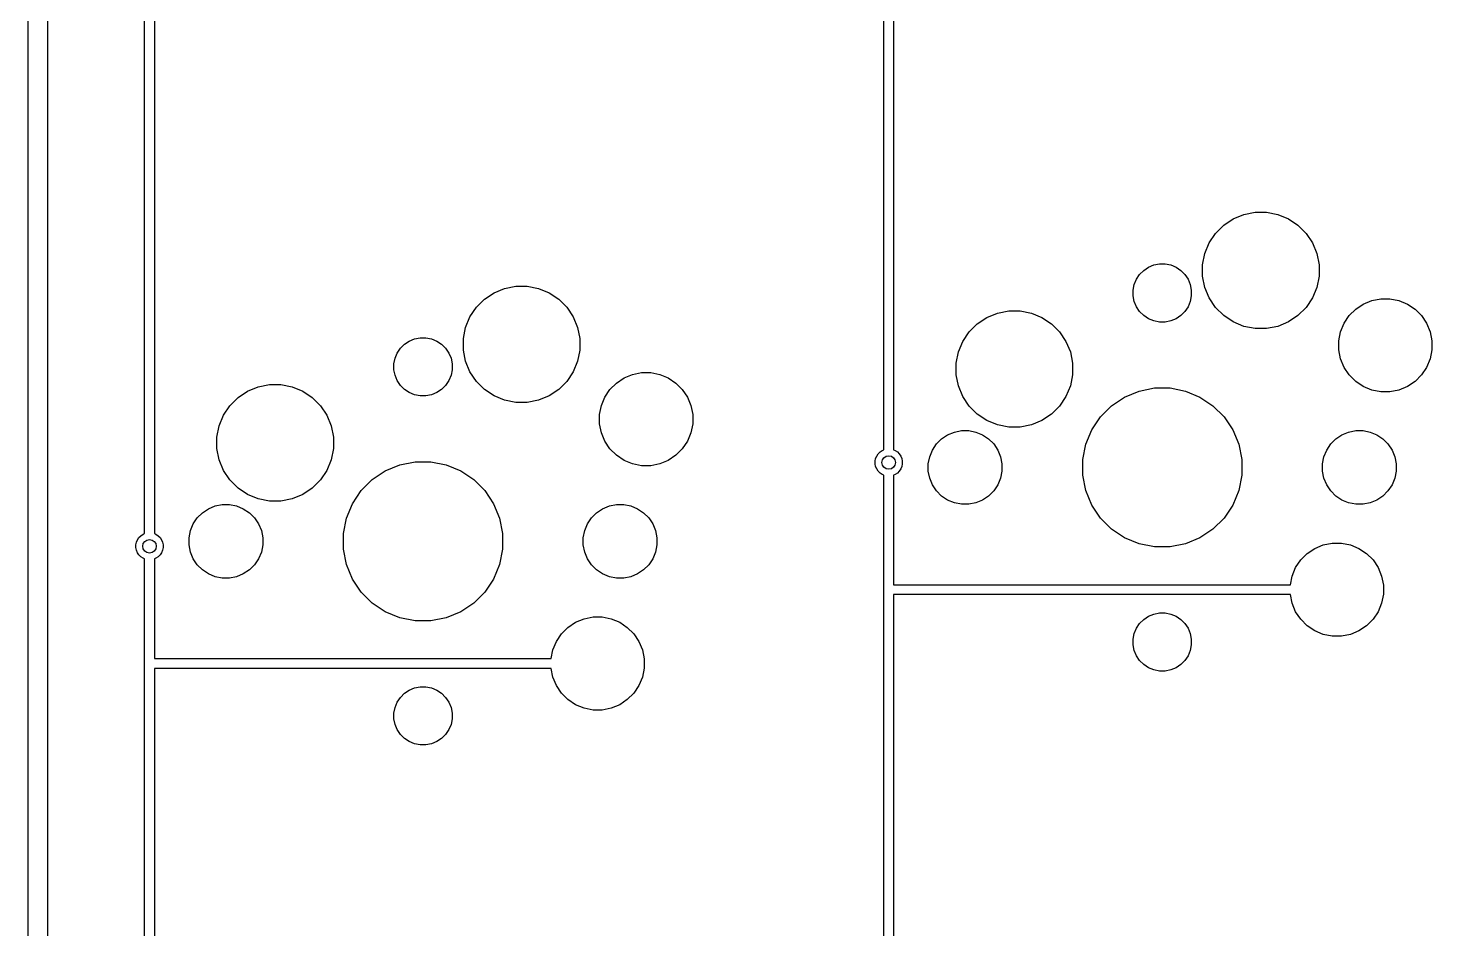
# Model space of a CAD drawing. Extents: x 70 to 347, y -163 to -55.
# Drawn here: x 112.53 to 148.71, y -113.57 to -90.35 of the extents above; entities that cross this region are included whole.
import ezdxf

# ---------------------------------------------------------------- set-up
doc = ezdxf.new("R2010")
doc.units = 0
doc.layers.add('BLACK', color=7, linetype='CONTINUOUS')

msp = doc.modelspace()

# ---------------------------------------------------------------- linework, layer by layer
at = {"layer": 'BLACK', "linetype": 'CONTINUOUS'}
for p, q in [((112.53, -131.469), (112.53, -83.6661)), ((113.03, -83.7574), (113.03, -131.561)), ((134.584, -101.222), (134.584, -85.7946)), ((134.834, -85.9012), (134.834, -101.222)), ((115.534, -103.381), (115.534, -87.598)), ((115.784, -87.8062), (115.784, -103.381)), ((143.86, -95.1538), (144.15, -95.0962)), ((144.15, -95.0962), (144.445, -95.0962)), ((144.445, -95.0962), (144.735, -95.1538)), ((143.132, -95.64), (143.341, -95.4311)), ((143.341, -95.4311), (143.587, -95.2669)), ((143.587, -95.2669), (143.86, -95.1538)), ((144.735, -95.1538), (145.008, -95.2669)), ((145.008, -95.2669), (145.254, -95.4311)), ((145.254, -95.4311), (145.463, -95.64)), ((142.968, -95.8857), (143.132, -95.64)), ((145.463, -95.64), (145.627, -95.8857)), ((142.797, -96.4485), (142.855, -96.1587)), ((142.855, -96.1587), (142.968, -95.8857)), ((145.627, -95.8857), (145.74, -96.1587)), ((145.74, -96.1587), (145.797, -96.4485)), ((141.279, -96.5936), (141.402, -96.5116)), ((141.402, -96.5116), (141.539, -96.455)), ((141.539, -96.455), (141.684, -96.4262)), ((141.684, -96.4262), (141.831, -96.4262)), ((141.831, -96.4262), (141.976, -96.455)), ((141.976, -96.455), (142.113, -96.5116)), ((142.113, -96.5116), (142.235, -96.5936)), ((142.797, -96.7439), (142.797, -96.4485)), ((145.797, -96.4485), (145.797, -96.7439)), ((141.036, -96.9574), (141.093, -96.8209)), ((141.093, -96.8209), (141.175, -96.6981)), ((141.175, -96.6981), (141.279, -96.5936)), ((142.235, -96.5936), (142.34, -96.6981)), ((142.34, -96.6981), (142.422, -96.8209)), ((142.422, -96.8209), (142.479, -96.9574)), ((142.855, -97.0337), (142.797, -96.7439)), ((145.797, -96.7439), (145.74, -97.0337)), ((124.291, -97.3361), (124.537, -97.1719)), ((124.537, -97.1719), (124.81, -97.0588)), ((124.81, -97.0588), (125.1, -97.0012)), ((125.1, -97.0012), (125.395, -97.0012)), ((125.395, -97.0012), (125.685, -97.0588)), ((125.685, -97.0588), (125.958, -97.1719)), ((125.958, -97.1719), (126.204, -97.3361)), ((141.007, -97.1023), (141.036, -96.9574)), ((141.007, -97.2501), (141.007, -97.1023)), ((141.036, -97.395), (141.007, -97.2501)), ((142.479, -96.9574), (142.507, -97.1023)), ((142.507, -97.2501), (142.479, -97.395)), ((142.507, -97.1023), (142.507, -97.2501)), ((142.968, -97.3067), (142.855, -97.0337)), ((143.132, -97.5524), (142.968, -97.3067)), ((145.627, -97.3067), (145.463, -97.5524)), ((145.74, -97.0337), (145.627, -97.3067)), ((123.918, -97.7907), (124.082, -97.545)), ((124.082, -97.545), (124.291, -97.3361)), ((126.204, -97.3361), (126.413, -97.545)), ((126.413, -97.545), (126.577, -97.7907)), ((137.51, -97.6938), (137.8, -97.6362)), ((137.8, -97.6362), (138.095, -97.6362)), ((138.095, -97.6362), (138.385, -97.6938)), ((141.093, -97.5315), (141.036, -97.395)), ((141.175, -97.6543), (141.093, -97.5315)), ((141.279, -97.7588), (141.175, -97.6543)), ((142.34, -97.6543), (142.235, -97.7588)), ((142.422, -97.5315), (142.34, -97.6543)), ((142.479, -97.395), (142.422, -97.5315)), ((143.341, -97.7613), (143.132, -97.5524)), ((145.463, -97.5524), (145.254, -97.7613)), ((146.575, -97.7612), (146.742, -97.5941)), ((146.742, -97.5941), (146.939, -97.4628)), ((146.939, -97.4628), (147.157, -97.3723)), ((147.157, -97.3723), (147.389, -97.3262)), ((147.389, -97.3262), (147.626, -97.3262)), ((147.626, -97.3262), (147.857, -97.3723)), ((147.857, -97.3723), (148.076, -97.4628)), ((148.076, -97.4628), (148.272, -97.5941)), ((148.272, -97.5941), (148.439, -97.7612)), ((123.805, -98.0637), (123.918, -97.7907)), ((126.577, -97.7907), (126.69, -98.0637)), ((136.782, -98.18), (136.991, -97.9711)), ((136.991, -97.9711), (137.237, -97.8069)), ((137.237, -97.8069), (137.51, -97.6938)), ((138.385, -97.6938), (138.658, -97.8069)), ((138.658, -97.8069), (138.904, -97.9711)), ((138.904, -97.9711), (139.113, -98.18)), ((141.402, -97.8408), (141.279, -97.7588)), ((141.539, -97.8974), (141.402, -97.8408)), ((141.684, -97.9262), (141.539, -97.8974)), ((141.831, -97.9262), (141.684, -97.9262)), ((141.976, -97.8974), (141.831, -97.9262)), ((142.113, -97.8408), (141.976, -97.8974)), ((142.235, -97.7588), (142.113, -97.8408)), ((143.587, -97.9255), (143.341, -97.7613)), ((143.86, -98.0386), (143.587, -97.9255)), ((144.15, -98.0962), (143.86, -98.0386)), ((144.735, -98.0386), (144.445, -98.0962)), ((145.008, -97.9255), (144.735, -98.0386)), ((145.254, -97.7613), (145.008, -97.9255)), ((146.354, -98.1762), (146.444, -97.9578)), ((146.444, -97.9578), (146.575, -97.7612)), ((148.439, -97.7612), (148.571, -97.9578)), ((148.571, -97.9578), (148.661, -98.1762)), ((122.352, -98.4166), (122.489, -98.36)), ((122.489, -98.36), (122.634, -98.3312)), ((122.634, -98.3312), (122.781, -98.3312)), ((122.781, -98.3312), (122.926, -98.36)), ((122.926, -98.36), (123.063, -98.4166)), ((123.747, -98.3535), (123.805, -98.0637)), ((123.747, -98.6489), (123.747, -98.3535)), ((126.69, -98.0637), (126.747, -98.3535)), ((126.747, -98.3535), (126.747, -98.6489)), ((136.618, -98.4257), (136.782, -98.18)), ((139.113, -98.18), (139.277, -98.4257)), ((144.445, -98.0962), (144.15, -98.0962)), ((146.307, -98.408), (146.354, -98.1762)), ((148.661, -98.1762), (148.707, -98.408)), ((121.986, -98.8624), (122.043, -98.7259)), ((122.043, -98.7259), (122.125, -98.6031)), ((122.125, -98.6031), (122.229, -98.4986)), ((122.229, -98.4986), (122.352, -98.4166)), ((123.063, -98.4166), (123.185, -98.4986)), ((123.185, -98.4986), (123.29, -98.6031)), ((123.29, -98.6031), (123.372, -98.7259)), ((123.372, -98.7259), (123.429, -98.8624)), ((123.805, -98.9387), (123.747, -98.6489)), ((126.747, -98.6489), (126.69, -98.9387)), ((136.447, -98.9885), (136.505, -98.6987)), ((136.505, -98.6987), (136.618, -98.4257)), ((139.277, -98.4257), (139.39, -98.6987)), ((139.39, -98.6987), (139.447, -98.9885)), ((146.307, -98.6444), (146.307, -98.408)), ((146.354, -98.8762), (146.307, -98.6444)), ((148.707, -98.6444), (148.661, -98.8762)), ((148.707, -98.408), (148.707, -98.6444)), ((121.957, -99.0073), (121.986, -98.8624)), ((121.957, -99.1551), (121.957, -99.0073)), ((123.429, -98.8624), (123.457, -99.0073)), ((123.457, -99.0073), (123.457, -99.1551)), ((123.918, -99.2117), (123.805, -98.9387)), ((126.69, -98.9387), (126.577, -99.2117)), ((136.447, -99.2839), (136.447, -98.9885)), ((139.447, -98.9885), (139.447, -99.2839)), ((146.444, -99.0946), (146.354, -98.8762)), ((146.575, -99.2912), (146.444, -99.0946)), ((148.571, -99.0946), (148.439, -99.2912)), ((148.661, -98.8762), (148.571, -99.0946)), ((121.986, -99.3), (121.957, -99.1551)), ((122.043, -99.4365), (121.986, -99.3)), ((122.125, -99.5593), (122.043, -99.4365)), ((123.372, -99.4365), (123.29, -99.5593)), ((123.429, -99.3), (123.372, -99.4365)), ((123.457, -99.1551), (123.429, -99.3)), ((124.082, -99.4574), (123.918, -99.2117)), ((124.291, -99.6663), (124.082, -99.4574)), ((126.413, -99.4574), (126.204, -99.6663)), ((126.577, -99.2117), (126.413, -99.4574)), ((127.692, -99.4991), (127.889, -99.3678)), ((127.889, -99.3678), (128.107, -99.2773)), ((128.107, -99.2773), (128.339, -99.2312)), ((128.339, -99.2312), (128.576, -99.2312)), ((128.576, -99.2312), (128.807, -99.2773)), ((128.807, -99.2773), (129.026, -99.3678)), ((129.026, -99.3678), (129.222, -99.4991)), ((136.505, -99.5737), (136.447, -99.2839)), ((139.447, -99.2839), (139.39, -99.5737)), ((146.742, -99.4583), (146.575, -99.2912)), ((146.939, -99.5896), (146.742, -99.4583)), ((148.272, -99.4583), (148.076, -99.5896)), ((148.439, -99.2912), (148.272, -99.4583)), ((117.941, -99.8761), (118.187, -99.7119)), ((118.187, -99.7119), (118.46, -99.5988)), ((118.46, -99.5988), (118.75, -99.5412)), ((118.75, -99.5412), (119.045, -99.5412)), ((119.045, -99.5412), (119.335, -99.5988)), ((119.335, -99.5988), (119.608, -99.7119)), ((119.608, -99.7119), (119.854, -99.8761)), ((122.229, -99.6638), (122.125, -99.5593)), ((122.352, -99.7458), (122.229, -99.6638)), ((122.489, -99.8024), (122.352, -99.7458)), ((122.634, -99.8312), (122.489, -99.8024)), ((122.781, -99.8312), (122.634, -99.8312)), ((122.926, -99.8024), (122.781, -99.8312)), ((123.063, -99.7458), (122.926, -99.8024)), ((123.185, -99.6638), (123.063, -99.7458)), ((123.29, -99.5593), (123.185, -99.6638)), ((124.537, -99.8305), (124.291, -99.6663)), ((124.81, -99.9436), (124.537, -99.8305)), ((125.958, -99.8305), (125.685, -99.9436)), ((126.204, -99.6663), (125.958, -99.8305)), ((127.394, -99.8628), (127.525, -99.6662)), ((127.525, -99.6662), (127.692, -99.4991)), ((129.222, -99.4991), (129.389, -99.6662)), ((129.389, -99.6662), (129.521, -99.8628)), ((136.618, -99.8467), (136.505, -99.5737)), ((136.782, -100.092), (136.618, -99.8467)), ((139.277, -99.8467), (139.113, -100.092)), ((139.39, -99.5737), (139.277, -99.8467)), ((140.786, -99.8595), (141.159, -99.705)), ((141.159, -99.705), (141.555, -99.6262)), ((141.555, -99.6262), (141.959, -99.6262)), ((141.959, -99.6262), (142.355, -99.705)), ((142.355, -99.705), (142.728, -99.8595)), ((147.157, -99.6801), (146.939, -99.5896)), ((147.389, -99.7262), (147.157, -99.6801)), ((147.626, -99.7262), (147.389, -99.7262)), ((147.857, -99.6801), (147.626, -99.7262)), ((148.076, -99.5896), (147.857, -99.6801)), ((117.568, -100.331), (117.732, -100.085)), ((117.732, -100.085), (117.941, -99.8761)), ((119.854, -99.8761), (120.063, -100.085)), ((120.063, -100.085), (120.227, -100.331)), ((125.1, -100.001), (124.81, -99.9436)), ((125.395, -100.001), (125.1, -100.001)), ((125.685, -99.9436), (125.395, -100.001)), ((127.257, -100.313), (127.304, -100.081)), ((127.304, -100.081), (127.394, -99.8628)), ((129.521, -99.8628), (129.611, -100.081)), ((129.611, -100.081), (129.657, -100.313)), ((136.991, -100.301), (136.782, -100.092)), ((139.113, -100.092), (138.904, -100.301)), ((140.165, -100.369), (140.451, -100.084)), ((140.451, -100.084), (140.786, -99.8595)), ((142.728, -99.8595), (143.064, -100.084)), ((143.064, -100.084), (143.35, -100.369)), ((117.455, -100.604), (117.568, -100.331)), ((120.227, -100.331), (120.34, -100.604)), ((127.257, -100.549), (127.257, -100.313)), ((127.304, -100.781), (127.257, -100.549)), ((129.657, -100.549), (129.611, -100.781)), ((129.657, -100.313), (129.657, -100.549)), ((137.237, -100.465), (136.991, -100.301)), ((137.51, -100.579), (137.237, -100.465)), ((138.658, -100.465), (138.385, -100.579)), ((138.904, -100.301), (138.658, -100.465)), ((139.941, -100.705), (140.165, -100.369)), ((143.35, -100.369), (143.574, -100.705)), ((117.397, -100.893), (117.455, -100.604)), ((117.397, -101.189), (117.397, -100.893)), ((120.34, -100.604), (120.397, -100.893)), ((120.397, -100.893), (120.397, -101.189)), ((127.394, -101), (127.304, -100.781)), ((129.611, -100.781), (129.521, -101)), ((136.072, -100.938), (136.227, -100.834)), ((136.227, -100.834), (136.4, -100.763)), ((136.4, -100.763), (136.584, -100.726)), ((136.584, -100.726), (136.771, -100.726)), ((136.771, -100.726), (136.954, -100.763)), ((136.954, -100.763), (137.127, -100.834)), ((137.127, -100.834), (137.283, -100.938)), ((137.8, -100.636), (137.51, -100.579)), ((138.095, -100.636), (137.8, -100.636)), ((138.385, -100.579), (138.095, -100.636)), ((139.786, -101.078), (139.941, -100.705)), ((143.574, -100.705), (143.729, -101.078)), ((146.232, -100.938), (146.387, -100.834)), ((146.387, -100.834), (146.56, -100.763)), ((146.56, -100.763), (146.744, -100.726)), ((146.744, -100.726), (146.931, -100.726)), ((146.931, -100.726), (147.114, -100.763)), ((147.114, -100.763), (147.287, -100.834)), ((147.287, -100.834), (147.443, -100.938)), ((117.455, -101.479), (117.397, -101.189)), ((120.397, -101.189), (120.34, -101.479)), ((127.525, -101.196), (127.394, -101)), ((127.692, -101.363), (127.525, -101.196)), ((129.389, -101.196), (129.222, -101.363)), ((129.521, -101), (129.389, -101.196)), ((134.437, -101.326), (134.486, -101.277)), ((134.486, -101.277), (134.543, -101.239)), ((134.543, -101.239), (134.584, -101.222)), ((134.834, -101.222), (134.875, -101.239)), ((134.875, -101.239), (134.932, -101.277)), ((134.932, -101.277), (134.981, -101.326)), ((135.764, -101.399), (135.836, -101.226)), ((135.836, -101.226), (135.939, -101.071)), ((135.939, -101.071), (136.072, -100.938)), ((137.283, -100.938), (137.415, -101.071)), ((137.415, -101.071), (137.519, -101.226)), ((137.519, -101.226), (137.591, -101.399)), ((139.707, -101.474), (139.786, -101.078)), ((143.729, -101.078), (143.807, -101.474)), ((145.924, -101.399), (145.996, -101.226)), ((145.996, -101.226), (146.099, -101.071)), ((146.099, -101.071), (146.232, -100.938)), ((147.443, -100.938), (147.575, -101.071)), ((147.575, -101.071), (147.679, -101.226)), ((147.679, -101.226), (147.751, -101.399)), ((117.568, -101.752), (117.455, -101.479)), ((120.34, -101.479), (120.227, -101.752)), ((121.736, -101.765), (122.109, -101.61)), ((122.109, -101.61), (122.505, -101.531)), ((122.505, -101.531), (122.909, -101.531)), ((122.909, -101.531), (123.305, -101.61)), ((123.305, -101.61), (123.678, -101.765)), ((127.889, -101.495), (127.692, -101.363)), ((128.107, -101.585), (127.889, -101.495)), ((128.339, -101.631), (128.107, -101.585)), ((128.576, -101.631), (128.339, -101.631)), ((128.807, -101.585), (128.576, -101.631)), ((129.026, -101.495), (128.807, -101.585)), ((129.222, -101.363), (129.026, -101.495)), ((134.359, -101.515), (134.372, -101.447)), ((134.359, -101.584), (134.359, -101.515)), ((134.372, -101.651), (134.359, -101.584)), ((134.372, -101.447), (134.399, -101.383)), ((134.399, -101.715), (134.372, -101.651)), ((134.399, -101.383), (134.437, -101.326)), ((134.981, -101.326), (135.019, -101.383)), ((135.019, -101.383), (135.045, -101.447)), ((135.045, -101.651), (135.019, -101.715)), ((135.045, -101.447), (135.059, -101.515)), ((135.059, -101.584), (135.045, -101.651)), ((135.059, -101.515), (135.059, -101.584)), ((135.727, -101.583), (135.764, -101.399)), ((135.727, -101.77), (135.727, -101.583)), ((137.591, -101.399), (137.627, -101.583)), ((137.627, -101.583), (137.627, -101.77)), ((139.707, -101.878), (139.707, -101.474)), ((143.807, -101.474), (143.807, -101.878)), ((145.887, -101.583), (145.924, -101.399)), ((145.887, -101.77), (145.887, -101.583)), ((147.751, -101.399), (147.787, -101.583)), ((147.787, -101.583), (147.787, -101.77)), ((117.732, -101.997), (117.568, -101.752)), ((117.941, -102.206), (117.732, -101.997)), ((120.063, -101.997), (119.854, -102.206)), ((120.227, -101.752), (120.063, -101.997)), ((121.115, -102.274), (121.401, -101.989)), ((121.401, -101.989), (121.736, -101.765)), ((123.678, -101.765), (124.014, -101.989)), ((124.014, -101.989), (124.3, -102.274)), ((134.437, -101.772), (134.399, -101.715)), ((134.486, -101.821), (134.437, -101.772)), ((134.543, -101.859), (134.486, -101.821)), ((134.584, -101.876), (134.543, -101.859)), ((134.584, -104.832), (134.584, -101.876)), ((134.875, -101.859), (134.834, -101.876)), ((134.834, -101.876), (134.834, -104.701)), ((134.932, -101.821), (134.875, -101.859)), ((134.981, -101.772), (134.932, -101.821)), ((135.019, -101.715), (134.981, -101.772)), ((135.764, -101.953), (135.727, -101.77)), ((135.836, -102.126), (135.764, -101.953)), ((137.591, -101.953), (137.519, -102.126)), ((137.627, -101.77), (137.591, -101.953)), ((139.786, -102.274), (139.707, -101.878)), ((143.807, -101.878), (143.729, -102.274)), ((145.924, -101.953), (145.887, -101.77)), ((145.996, -102.126), (145.924, -101.953)), ((147.751, -101.953), (147.679, -102.126)), ((147.787, -101.77), (147.751, -101.953)), ((118.187, -102.37), (117.941, -102.206)), ((118.46, -102.484), (118.187, -102.37)), ((119.608, -102.37), (119.335, -102.484)), ((119.854, -102.206), (119.608, -102.37)), ((120.891, -102.61), (121.115, -102.274)), ((124.3, -102.274), (124.524, -102.61)), ((135.939, -102.282), (135.836, -102.126)), ((136.072, -102.414), (135.939, -102.282)), ((137.415, -102.282), (137.283, -102.414)), ((137.519, -102.126), (137.415, -102.282)), ((139.941, -102.647), (139.786, -102.274)), ((143.729, -102.274), (143.574, -102.647)), ((146.099, -102.282), (145.996, -102.126)), ((146.232, -102.414), (146.099, -102.282)), ((147.575, -102.282), (147.443, -102.414)), ((147.679, -102.126), (147.575, -102.282)), ((117.022, -102.843), (117.177, -102.739)), ((117.177, -102.739), (117.35, -102.668)), ((117.35, -102.668), (117.534, -102.631)), ((117.534, -102.631), (117.721, -102.631)), ((117.721, -102.631), (117.905, -102.668)), ((117.905, -102.668), (118.077, -102.739)), ((118.077, -102.739), (118.233, -102.843)), ((118.75, -102.541), (118.46, -102.484)), ((119.045, -102.541), (118.75, -102.541)), ((119.335, -102.484), (119.045, -102.541)), ((120.736, -102.983), (120.891, -102.61)), ((124.524, -102.61), (124.679, -102.983)), ((127.182, -102.843), (127.337, -102.739)), ((127.337, -102.739), (127.51, -102.668)), ((127.51, -102.668), (127.694, -102.631)), ((127.694, -102.631), (127.881, -102.631)), ((127.881, -102.631), (128.065, -102.668)), ((128.065, -102.668), (128.237, -102.739)), ((128.237, -102.739), (128.393, -102.843)), ((136.227, -102.518), (136.072, -102.414)), ((136.4, -102.59), (136.227, -102.518)), ((136.584, -102.626), (136.4, -102.59)), ((136.771, -102.626), (136.584, -102.626)), ((136.954, -102.59), (136.771, -102.626)), ((137.127, -102.518), (136.954, -102.59)), ((137.283, -102.414), (137.127, -102.518)), ((140.165, -102.983), (139.941, -102.647)), ((143.574, -102.647), (143.35, -102.983)), ((146.387, -102.518), (146.232, -102.414)), ((146.56, -102.59), (146.387, -102.518)), ((146.744, -102.626), (146.56, -102.59)), ((146.931, -102.626), (146.744, -102.626)), ((147.114, -102.59), (146.931, -102.626)), ((147.287, -102.518), (147.114, -102.59)), ((147.443, -102.414), (147.287, -102.518)), ((116.786, -103.131), (116.889, -102.976)), ((116.889, -102.976), (117.022, -102.843)), ((118.233, -102.843), (118.365, -102.976)), ((118.365, -102.976), (118.469, -103.131)), ((120.657, -103.379), (120.736, -102.983)), ((124.679, -102.983), (124.757, -103.379)), ((126.946, -103.131), (127.049, -102.976)), ((127.049, -102.976), (127.182, -102.843)), ((128.393, -102.843), (128.525, -102.976)), ((128.525, -102.976), (128.629, -103.131)), ((140.451, -103.269), (140.165, -102.983)), ((143.35, -102.983), (143.064, -103.269)), ((115.387, -103.485), (115.436, -103.436)), ((115.436, -103.436), (115.493, -103.398)), ((115.493, -103.398), (115.534, -103.381)), ((115.784, -103.381), (115.825, -103.398)), ((115.825, -103.398), (115.882, -103.436)), ((115.882, -103.436), (115.931, -103.485)), ((116.677, -103.488), (116.714, -103.304)), ((116.714, -103.304), (116.786, -103.131)), ((118.469, -103.131), (118.541, -103.304)), ((118.541, -103.304), (118.577, -103.488)), ((120.657, -103.783), (120.657, -103.379)), ((124.757, -103.379), (124.757, -103.783)), ((126.837, -103.488), (126.874, -103.304)), ((126.874, -103.304), (126.946, -103.131)), ((128.629, -103.131), (128.701, -103.304)), ((128.701, -103.304), (128.737, -103.488)), ((140.786, -103.493), (140.451, -103.269)), ((143.064, -103.269), (142.728, -103.493)), ((115.309, -103.674), (115.322, -103.606)), ((115.309, -103.743), (115.309, -103.674)), ((115.322, -103.81), (115.309, -103.743)), ((115.322, -103.606), (115.349, -103.542)), ((115.349, -103.874), (115.322, -103.81)), ((115.349, -103.542), (115.387, -103.485)), ((115.931, -103.485), (115.969, -103.542)), ((115.969, -103.542), (115.995, -103.606)), ((115.995, -103.81), (115.969, -103.874)), ((115.995, -103.606), (116.009, -103.674)), ((116.009, -103.743), (115.995, -103.81)), ((116.009, -103.674), (116.009, -103.743)), ((116.677, -103.675), (116.677, -103.488)), ((116.714, -103.858), (116.677, -103.675)), ((118.577, -103.675), (118.541, -103.858)), ((118.577, -103.488), (118.577, -103.675)), ((120.736, -104.179), (120.657, -103.783)), ((124.757, -103.783), (124.679, -104.179)), ((126.837, -103.675), (126.837, -103.488)), ((126.874, -103.858), (126.837, -103.675)), ((128.737, -103.675), (128.701, -103.858)), ((128.737, -103.488), (128.737, -103.675)), ((141.159, -103.647), (140.786, -103.493)), ((141.555, -103.726), (141.159, -103.647)), ((141.959, -103.726), (141.555, -103.726)), ((142.355, -103.647), (141.959, -103.726)), ((142.728, -103.493), (142.355, -103.647)), ((145.492, -103.894), (145.689, -103.763)), ((145.689, -103.763), (145.907, -103.672)), ((145.907, -103.672), (146.139, -103.626)), ((146.139, -103.626), (146.376, -103.626)), ((146.376, -103.626), (146.607, -103.672)), ((146.607, -103.672), (146.826, -103.763)), ((146.826, -103.763), (147.022, -103.894)), ((115.387, -103.931), (115.349, -103.874)), ((115.436, -103.98), (115.387, -103.931)), ((115.493, -104.018), (115.436, -103.98)), ((115.534, -104.035), (115.493, -104.018)), ((115.534, -106.763), (115.534, -104.035)), ((115.825, -104.018), (115.784, -104.035)), ((115.784, -104.035), (115.784, -106.606)), ((115.882, -103.98), (115.825, -104.018)), ((115.931, -103.931), (115.882, -103.98)), ((115.969, -103.874), (115.931, -103.931)), ((116.786, -104.031), (116.714, -103.858)), ((116.889, -104.187), (116.786, -104.031)), ((117.022, -104.319), (116.889, -104.187)), ((118.365, -104.187), (118.233, -104.319)), ((118.469, -104.031), (118.365, -104.187)), ((118.541, -103.858), (118.469, -104.031)), ((120.891, -104.552), (120.736, -104.179)), ((124.679, -104.179), (124.524, -104.552)), ((126.946, -104.031), (126.874, -103.858)), ((127.049, -104.187), (126.946, -104.031)), ((127.182, -104.319), (127.049, -104.187)), ((128.525, -104.187), (128.393, -104.319)), ((128.629, -104.031), (128.525, -104.187)), ((128.701, -103.858), (128.629, -104.031)), ((145.194, -104.258), (145.325, -104.061)), ((145.325, -104.061), (145.492, -103.894)), ((147.022, -103.894), (147.189, -104.061)), ((147.189, -104.061), (147.321, -104.258)), ((117.177, -104.423), (117.022, -104.319)), ((117.35, -104.495), (117.177, -104.423)), ((117.534, -104.531), (117.35, -104.495)), ((117.721, -104.531), (117.534, -104.531)), ((117.905, -104.495), (117.721, -104.531)), ((118.077, -104.423), (117.905, -104.495)), ((118.233, -104.319), (118.077, -104.423)), ((127.337, -104.423), (127.182, -104.319)), ((127.51, -104.495), (127.337, -104.423)), ((127.694, -104.531), (127.51, -104.495)), ((127.881, -104.531), (127.694, -104.531)), ((128.065, -104.495), (127.881, -104.531)), ((128.237, -104.423), (128.065, -104.495)), ((128.393, -104.319), (128.237, -104.423)), ((145.059, -104.701), (145.104, -104.476)), ((145.104, -104.476), (145.194, -104.258)), ((147.321, -104.258), (147.411, -104.476)), ((147.411, -104.476), (147.457, -104.708)), ((121.115, -104.888), (120.891, -104.552)), ((121.401, -105.174), (121.115, -104.888)), ((124.3, -104.888), (124.014, -105.174)), ((124.524, -104.552), (124.3, -104.888)), ((134.583, -104.839), (134.584, -104.832)), ((134.584, -104.845), (134.583, -104.839)), ((134.584, -104.832), (134.584, -104.832)), ((134.584, -104.832), (134.584, -104.832)), ((134.584, -115.192), (134.584, -104.845)), ((134.834, -104.701), (145.059, -104.701)), ((147.457, -104.708), (147.457, -104.944)), ((121.736, -105.398), (121.401, -105.174)), ((124.014, -105.174), (123.678, -105.398)), ((145.059, -104.951), (134.834, -104.951)), ((134.834, -104.951), (134.834, -115.192)), ((145.104, -105.176), (145.059, -104.951)), ((145.194, -105.395), (145.104, -105.176)), ((147.411, -105.176), (147.321, -105.395)), ((147.457, -104.944), (147.411, -105.176)), ((122.109, -105.552), (121.736, -105.398)), ((122.505, -105.631), (122.109, -105.552)), ((122.909, -105.631), (122.505, -105.631)), ((123.305, -105.552), (122.909, -105.631)), ((123.678, -105.398), (123.305, -105.552)), ((126.639, -105.668), (126.857, -105.577)), ((126.857, -105.577), (127.089, -105.531)), ((127.089, -105.531), (127.326, -105.531)), ((127.326, -105.531), (127.557, -105.577)), ((127.557, -105.577), (127.776, -105.668)), ((141.175, -105.698), (141.279, -105.594)), ((141.279, -105.594), (141.402, -105.512)), ((141.402, -105.512), (141.539, -105.455)), ((141.539, -105.455), (141.684, -105.426)), ((141.684, -105.426), (141.831, -105.426)), ((141.831, -105.426), (141.976, -105.455)), ((141.976, -105.455), (142.113, -105.512)), ((142.113, -105.512), (142.235, -105.594)), ((142.235, -105.594), (142.34, -105.698)), ((145.325, -105.591), (145.194, -105.395)), ((145.492, -105.758), (145.325, -105.591)), ((147.189, -105.591), (147.022, -105.758)), ((147.321, -105.395), (147.189, -105.591)), ((126.144, -106.163), (126.275, -105.966)), ((126.275, -105.966), (126.442, -105.799)), ((126.442, -105.799), (126.639, -105.668)), ((127.776, -105.668), (127.972, -105.799)), ((127.972, -105.799), (128.139, -105.966)), ((128.139, -105.966), (128.271, -106.163)), ((141.007, -106.102), (141.036, -105.957)), ((141.036, -105.957), (141.093, -105.821)), ((141.093, -105.821), (141.175, -105.698)), ((142.34, -105.698), (142.422, -105.821)), ((142.422, -105.821), (142.479, -105.957)), ((142.479, -105.957), (142.507, -106.102)), ((145.689, -105.89), (145.492, -105.758)), ((145.907, -105.98), (145.689, -105.89)), ((146.139, -106.026), (145.907, -105.98)), ((146.607, -105.98), (146.376, -106.026)), ((146.826, -105.89), (146.607, -105.98)), ((147.022, -105.758), (146.826, -105.89)), ((126.054, -106.381), (126.144, -106.163)), ((128.271, -106.163), (128.361, -106.381)), ((141.007, -106.25), (141.007, -106.102)), ((141.036, -106.395), (141.007, -106.25)), ((142.507, -106.25), (142.479, -106.395)), ((142.507, -106.102), (142.507, -106.25)), ((146.376, -106.026), (146.139, -106.026)), ((115.784, -106.606), (126.009, -106.606)), ((126.009, -106.606), (126.054, -106.381)), ((128.361, -106.381), (128.407, -106.613)), ((128.407, -106.613), (128.407, -106.849)), ((141.093, -106.531), (141.036, -106.395)), ((141.175, -106.654), (141.093, -106.531)), ((141.279, -106.759), (141.175, -106.654)), ((142.34, -106.654), (142.235, -106.759)), ((142.422, -106.531), (142.34, -106.654)), ((142.479, -106.395), (142.422, -106.531)), ((115.533, -106.769), (115.534, -106.763)), ((115.534, -106.775), (115.533, -106.769)), ((115.534, -106.763), (115.534, -106.763)), ((115.534, -106.763), (115.534, -106.763)), ((115.534, -121.86), (115.534, -106.775)), ((126.009, -106.856), (115.784, -106.856)), ((115.784, -106.856), (115.784, -121.86)), ((126.054, -107.081), (126.009, -106.856)), ((126.144, -107.3), (126.054, -107.081)), ((128.361, -107.081), (128.271, -107.3)), ((128.407, -106.849), (128.361, -107.081)), ((141.402, -106.841), (141.279, -106.759)), ((141.539, -106.897), (141.402, -106.841)), ((141.684, -106.926), (141.539, -106.897)), ((141.831, -106.926), (141.684, -106.926)), ((141.976, -106.897), (141.831, -106.926)), ((142.113, -106.841), (141.976, -106.897)), ((142.235, -106.759), (142.113, -106.841)), ((122.229, -107.499), (122.352, -107.417)), ((122.352, -107.417), (122.489, -107.36)), ((122.489, -107.36), (122.634, -107.331)), ((122.634, -107.331), (122.781, -107.331)), ((122.781, -107.331), (122.926, -107.36)), ((122.926, -107.36), (123.063, -107.417)), ((123.063, -107.417), (123.185, -107.499)), ((126.275, -107.496), (126.144, -107.3)), ((128.271, -107.3), (128.139, -107.496)), ((121.986, -107.862), (122.043, -107.726)), ((122.043, -107.726), (122.125, -107.603)), ((122.125, -107.603), (122.229, -107.499)), ((123.185, -107.499), (123.29, -107.603)), ((123.29, -107.603), (123.372, -107.726)), ((123.372, -107.726), (123.429, -107.862)), ((126.442, -107.663), (126.275, -107.496)), ((126.639, -107.795), (126.442, -107.663)), ((126.857, -107.885), (126.639, -107.795)), ((127.776, -107.795), (127.557, -107.885)), ((127.972, -107.663), (127.776, -107.795)), ((128.139, -107.496), (127.972, -107.663)), ((121.957, -108.007), (121.986, -107.862)), ((121.957, -108.155), (121.957, -108.007)), ((121.986, -108.3), (121.957, -108.155)), ((123.429, -107.862), (123.457, -108.007)), ((123.457, -108.155), (123.429, -108.3)), ((123.457, -108.007), (123.457, -108.155)), ((127.089, -107.931), (126.857, -107.885)), ((127.326, -107.931), (127.089, -107.931)), ((127.557, -107.885), (127.326, -107.931)), ((122.043, -108.436), (121.986, -108.3)), ((122.125, -108.559), (122.043, -108.436)), ((123.372, -108.436), (123.29, -108.559)), ((123.429, -108.3), (123.372, -108.436)), ((122.229, -108.664), (122.125, -108.559)), ((122.352, -108.746), (122.229, -108.664)), ((122.489, -108.802), (122.352, -108.746)), ((122.634, -108.831), (122.489, -108.802)), ((122.781, -108.831), (122.634, -108.831)), ((122.926, -108.802), (122.781, -108.831)), ((123.063, -108.746), (122.926, -108.802)), ((123.185, -108.664), (123.063, -108.746)), ((123.29, -108.559), (123.185, -108.664))]:
    msp.add_line(p, q, dxfattribs=at)
at = {"layer": 'BLACK'}
for centre in [(134.709, -101.549), (115.659, -103.708)]:
    msp.add_circle(centre, 0.175, dxfattribs=at)

doc.saveas('drawing.dxf')
